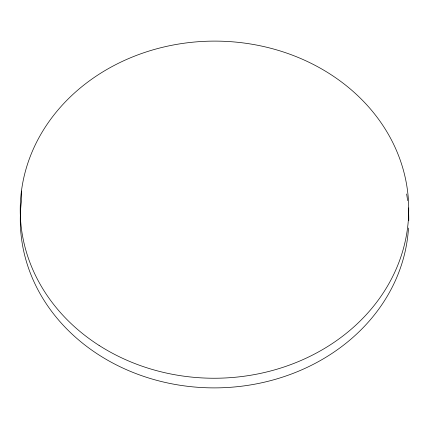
<?xml version="1.0" encoding="UTF-8"?>
<svg xmlns="http://www.w3.org/2000/svg" width="429" height="429" viewBox="0 0 429 429"><rect width="100%" height="100%" fill="white"/><g stroke="black" fill="none" stroke-linecap="round" stroke-linejoin="round"><path stroke-width="0.64" d="M21.45 191.018L21.498 200.67A194.251 168.565 -0.3 0 0 198.461 387.333A194.251 168.565 -0.3 0 0 408.499 228.035M406.612 193.988A194.251 168.565 -0.3 0 1 407.604 200.574M408.349 207.899A194.251 168.565 -0.3 0 1 408.767 220.662M99.094 345.431A194.251 168.565 -0.3 0 0 407.502 228.33A194.251 168.565 -0.3 0 0 136.83 55.261A194.251 168.565 -0.3 0 0 99.094 345.431"/></g></svg>
